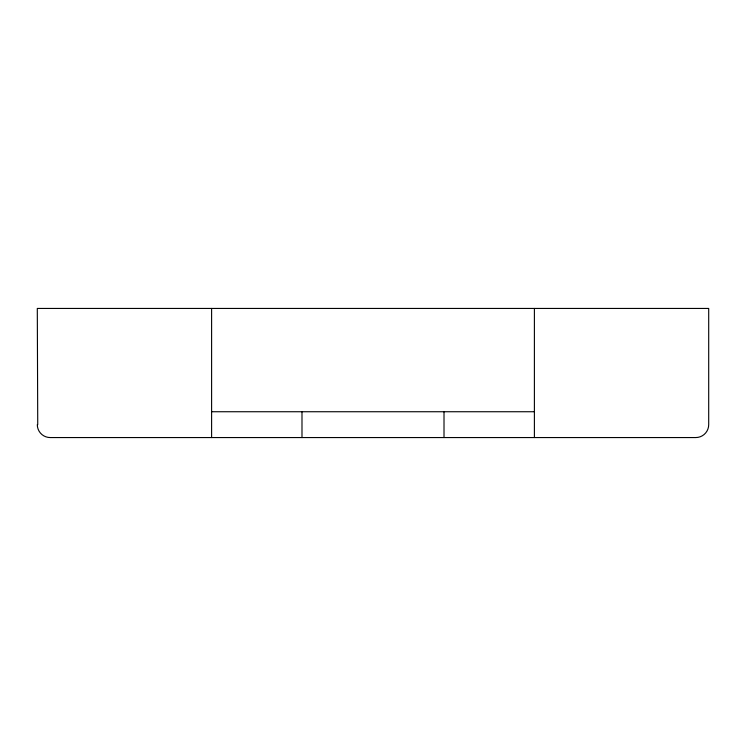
<?xml version="1.0" encoding="UTF-8"?>
<svg xmlns="http://www.w3.org/2000/svg" width="746" height="746" viewBox="0 0 746 746"><rect width="100%" height="100%" fill="white"/><g stroke="black" fill="none" stroke-linecap="round" stroke-linejoin="round"><path stroke-width="1.12" d="M211.603 411.736L534.397 411.736M37.3 424.642A12.915 12.915 0 0 0 50.215 437.557L695.785 437.557A12.915 12.915 0 0 0 708.7 424.642L708.7 308.443L37.3 308.443L37.738 424.642M534.397 308.443L534.397 437.557M444.01 411.736L444.01 437.557M301.99 411.736L301.99 437.557M211.603 308.443L211.603 437.557"/></g></svg>
